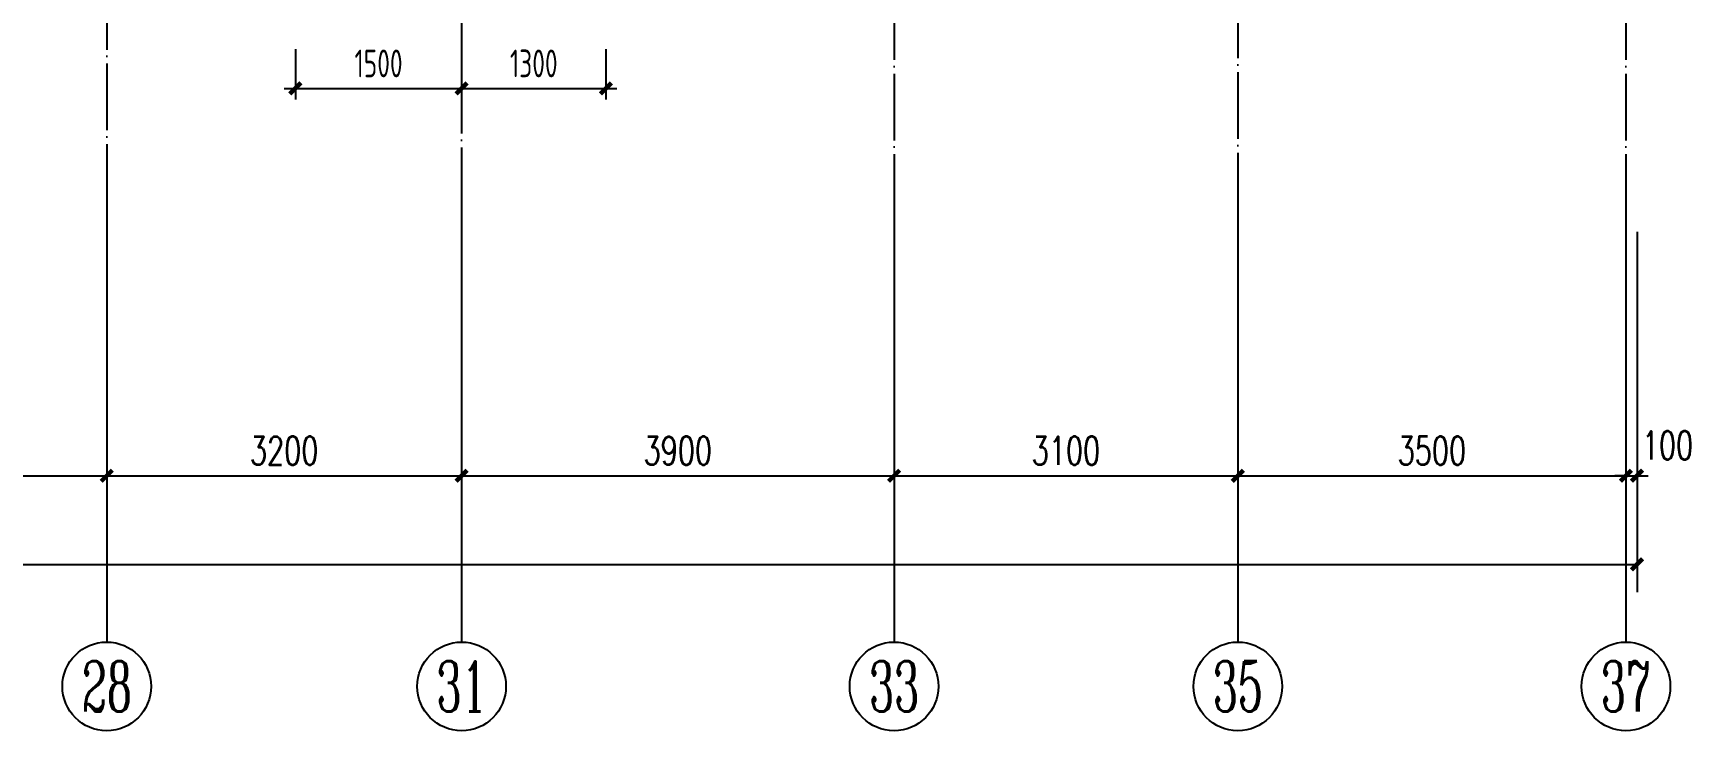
# Model space of a CAD drawing. Extents: x 393367 to 3005760, y 4998 to 826018.
# Drawn here: x 2242803 to 2257830, y 557077 to 563369 of the extents above; entities that cross this region are included whole.
import ezdxf
from ezdxf.enums import TextEntityAlignment as Align

# ---------------------------------------------------------------- set-up
doc = ezdxf.new("R2010")
doc.units = 0
doc.header["$LTSCALE"] = 1000
doc.linetypes.add('DOTE', pattern=[2.42, 2, -0.2, 0.02, -0.2])
doc.layers.get('0').update_dxf_attribs({"linetype": 'CONTINUOUS'})
doc.layers.get('Defpoints').update_dxf_attribs({"linetype": 'CONTINUOUS'})
for name, color, linetype in [('AXIS', 3, 'CONTINUOUS'), ('AXIS_TEXT', 7, 'CONTINUOUS'), ('DIM', 3, 'CONTINUOUS'), ('DOTE', 8, 'DOTE')]:
    doc.layers.add(name, color=color, linetype=linetype)
doc.styles.add('_TCH_AXIS', font='COMPLEX', dxfattribs={"bigfont": 'GBCBIG'})
doc.styles.add('_TCH_DIM_T3', font='SIMPLEX', dxfattribs={"width": 0.705882, "bigfont": 'GBCBIG'})
doc.styles.add('COMPLEX', font='COMPLEX')
doc.styles.add('TSSD_Rein', font='Tssdeng.shx', dxfattribs={"width": 0.7, "bigfont": 'hztxt.shx'})
doc.dimstyles.new('_TCH_ARCH&&100', dxfattribs={"dimtxt": 255, "dimasz": 100, "dimexe": 250, "dimexo": 300, "dimgap": 100, "dimtad": 1, "dimdec": 0, "dimzin": 0, "dimdsep": 46, "dimtxsty": '_TCH_DIM_T3', "dimblk": 'ARCHTICK', "dimcen": 0.09, "dimclrt": 7, "dimazin": 2, "dimtfac": 1, "dimtdec": 0, "dimtix": 1, "dimtmove": 2, "dimatfit": 3, "dimldrblk": 'ARCHTICK', "dimfxl": 1, "dimtolj": 1, "dimtzin": 0, "dimarcsym": 0})
doc.dimstyles.new('TSSD_100_100$0', dxfattribs={"dimtxt": 250, "dimasz": 100, "dimexe": 100, "dimexo": 250, "dimgap": 100, "dimtad": 1, "dimdec": 0, "dimzin": 0, "dimdsep": 46, "dimtxsty": 'TSSD_Rein', "dimblk": 'ARCHTICK', "dimcen": 0, "dimdle": 100, "dimclrt": 7, "dimadec": 0, "dimazin": 0, "dimtfac": 1, "dimtdec": 0, "dimtix": 1, "dimtmove": 2, "dimatfit": 3, "dimldrblk": '_tsdbk', "dimfxl": 1, "dimtolj": 1, "dimtzin": 0, "dimarcsym": 0})

# ---------------------------------------------------------------- blocks, each defined once
blk = doc.blocks.new('_ArchTick')
at = {"color": 0, "linetype": 'ByBlock', "const_width": 0.4}
blk.add_lwpolyline([(-0.5, -0.5), (0.5, 0.5)], dxfattribs=at)
blk = doc.blocks.new('*D2752')
at = {"layer": 'AXIS', "color": 0, "lineweight": -2}
for p, q in [((2257165, 561577), (2257165, 559127)), ((2257265, 561577), (2257265, 559127)), ((2257165, 559377), (2257065, 559377)), ((2257165, 559377), (2257265, 559377)), ((2257265, 559377), (2257365, 559377))]:
    blk.add_line(p, q, dxfattribs=at)
at = {"layer": 'Defpoints', "color": 0}
for p in [(2257165, 561877), (2257265, 561877), (2257265, 559377)]:
    blk.add_point(p, dxfattribs=at)
at = {"layer": 'AXIS', "color": 0, "lineweight": -2, "xscale": 100, "yscale": 100, "zscale": 100}
blk.add_blockref('_ArchTick', (2257165, 559377), dxfattribs=at)
at = {"layer": 'AXIS', "color": 0, "lineweight": -2, "xscale": 100, "yscale": 100, "zscale": 100, "rotation": 180}
blk.add_blockref('_ArchTick', (2257265, 559377), dxfattribs=at)
at = {"layer": 'AXIS', "color": 7, "insert": (2257540, 559652), "char_height": 255, "attachment_point": 5, "style": '_TCH_DIM_T3'}
blk.add_mtext('\\A1;100', dxfattribs=at)
blk = doc.blocks.new('*D2753')
at = {"layer": 'AXIS', "color": 0, "lineweight": -2}
for p, q in [((2253665, 561577), (2253665, 559127)), ((2257165, 561577), (2257165, 559127)), ((2253665, 559377), (2257165, 559377))]:
    blk.add_line(p, q, dxfattribs=at)
at = {"layer": 'Defpoints', "color": 0}
for p in [(2253665, 561877), (2257165, 561877), (2257165, 559377)]:
    blk.add_point(p, dxfattribs=at)
at = {"layer": 'AXIS', "color": 0, "lineweight": -2, "xscale": 100, "yscale": 100, "zscale": 100, "rotation": 180}
blk.add_blockref('_ArchTick', (2253665, 559377), dxfattribs=at)
at = {"layer": 'AXIS', "color": 0, "lineweight": -2, "xscale": 100, "yscale": 100, "zscale": 100}
blk.add_blockref('_ArchTick', (2257165, 559377), dxfattribs=at)
at = {"layer": 'AXIS', "color": 7, "insert": (2255415, 559604), "char_height": 255, "attachment_point": 5, "style": '_TCH_DIM_T3'}
blk.add_mtext('\\A1;3500', dxfattribs=at)
blk = doc.blocks.new('*D2754')
at = {"layer": 'AXIS', "color": 0, "lineweight": -2}
for p, q in [((2250565, 561577), (2250565, 559127)), ((2253665, 561577), (2253665, 559127)), ((2250565, 559377), (2253665, 559377))]:
    blk.add_line(p, q, dxfattribs=at)
at = {"layer": 'Defpoints', "color": 0}
for p in [(2250565, 561877), (2253665, 561877), (2253665, 559377)]:
    blk.add_point(p, dxfattribs=at)
at = {"layer": 'AXIS', "color": 0, "lineweight": -2, "xscale": 100, "yscale": 100, "zscale": 100, "rotation": 180}
blk.add_blockref('_ArchTick', (2250565, 559377), dxfattribs=at)
at = {"layer": 'AXIS', "color": 0, "lineweight": -2, "xscale": 100, "yscale": 100, "zscale": 100}
blk.add_blockref('_ArchTick', (2253665, 559377), dxfattribs=at)
at = {"layer": 'AXIS', "color": 7, "insert": (2252115, 559604), "char_height": 255, "attachment_point": 5, "style": '_TCH_DIM_T3'}
blk.add_mtext('\\A1;3100', dxfattribs=at)
blk = doc.blocks.new('*D2755')
at = {"layer": 'AXIS', "color": 0, "lineweight": -2}
for p, q in [((2246665, 561577), (2246665, 559127)), ((2250565, 561577), (2250565, 559127)), ((2246665, 559377), (2250565, 559377))]:
    blk.add_line(p, q, dxfattribs=at)
at = {"layer": 'Defpoints', "color": 0}
for p in [(2246665, 561877), (2250565, 561877), (2250565, 559377)]:
    blk.add_point(p, dxfattribs=at)
at = {"layer": 'AXIS', "color": 0, "lineweight": -2, "xscale": 100, "yscale": 100, "zscale": 100, "rotation": 180}
blk.add_blockref('_ArchTick', (2246665, 559377), dxfattribs=at)
at = {"layer": 'AXIS', "color": 0, "lineweight": -2, "xscale": 100, "yscale": 100, "zscale": 100}
blk.add_blockref('_ArchTick', (2250565, 559377), dxfattribs=at)
at = {"layer": 'AXIS', "color": 7, "insert": (2248615, 559604), "char_height": 255, "attachment_point": 5, "style": '_TCH_DIM_T3'}
blk.add_mtext('\\A1;3900', dxfattribs=at)
blk = doc.blocks.new('*D2756')
at = {"layer": 'AXIS', "color": 0, "lineweight": -2}
for p, q in [((2243465, 561577), (2243465, 559127)), ((2246665, 561577), (2246665, 559127)), ((2243465, 559377), (2246665, 559377))]:
    blk.add_line(p, q, dxfattribs=at)
at = {"layer": 'Defpoints', "color": 0}
for p in [(2243465, 561877), (2246665, 561877), (2246665, 559377)]:
    blk.add_point(p, dxfattribs=at)
at = {"layer": 'AXIS', "color": 0, "lineweight": -2, "xscale": 100, "yscale": 100, "zscale": 100, "rotation": 180}
blk.add_blockref('_ArchTick', (2243465, 559377), dxfattribs=at)
at = {"layer": 'AXIS', "color": 0, "lineweight": -2, "xscale": 100, "yscale": 100, "zscale": 100}
blk.add_blockref('_ArchTick', (2246665, 559377), dxfattribs=at)
at = {"layer": 'AXIS', "color": 7, "insert": (2245065, 559604), "char_height": 255, "attachment_point": 5, "style": '_TCH_DIM_T3'}
blk.add_mtext('\\A1;3200', dxfattribs=at)
blk = doc.blocks.new('*D2757')
at = {"layer": 'AXIS', "color": 0, "lineweight": -2}
for p, q in [((2240265, 561577), (2240265, 559127)), ((2243465, 561577), (2243465, 559127)), ((2240265, 559377), (2243465, 559377))]:
    blk.add_line(p, q, dxfattribs=at)
at = {"layer": 'Defpoints', "color": 0}
for p in [(2240265, 561877), (2243465, 561877), (2243465, 559377)]:
    blk.add_point(p, dxfattribs=at)
at = {"layer": 'AXIS', "color": 0, "lineweight": -2, "xscale": 100, "yscale": 100, "zscale": 100, "rotation": 180}
blk.add_blockref('_ArchTick', (2240265, 559377), dxfattribs=at)
at = {"layer": 'AXIS', "color": 0, "lineweight": -2, "xscale": 100, "yscale": 100, "zscale": 100}
blk.add_blockref('_ArchTick', (2243465, 559377), dxfattribs=at)
at = {"layer": 'AXIS', "color": 7, "insert": (2241865, 559604), "char_height": 255, "attachment_point": 5, "style": '_TCH_DIM_T3'}
blk.add_mtext('\\A1;3200', dxfattribs=at)
blk = doc.blocks.new('*D2806')
at = {"layer": 'AXIS', "color": 0, "lineweight": -2}
for p, q in [((2202265, 561577), (2202265, 558327)), ((2257265, 561577), (2257265, 558327)), ((2202265, 558577), (2257265, 558577))]:
    blk.add_line(p, q, dxfattribs=at)
at = {"layer": 'Defpoints', "color": 0}
for p in [(2202265, 561877), (2257265, 561877), (2257265, 558577)]:
    blk.add_point(p, dxfattribs=at)
at = {"layer": 'AXIS', "color": 0, "lineweight": -2, "xscale": 100, "yscale": 100, "zscale": 100, "rotation": 180}
blk.add_blockref('_ArchTick', (2202265, 558577), dxfattribs=at)
at = {"layer": 'AXIS', "color": 0, "lineweight": -2, "xscale": 100, "yscale": 100, "zscale": 100}
blk.add_blockref('_ArchTick', (2257265, 558577), dxfattribs=at)
at = {"layer": 'AXIS', "color": 7, "insert": (2229765, 558804), "char_height": 255, "attachment_point": 5, "style": '_TCH_DIM_T3'}
blk.add_mtext('\\A1;55000', dxfattribs=at)
blk = doc.blocks.new('_axiso')
blk.add_circle((0, 0), 0.5)
at = {"layer": 'AXIS_TEXT', "style": 'COMPLEX', "width": 1.041667}
blk.add_attdef('A', text='', height=0.56, dxfattribs=at).set_placement((-0.25, -0.28), (0.25, -0.28), align=Align.FIT)
blk = doc.blocks.new('*D3109')
at = {"layer": 'Defpoints', "color": 0}
for p in [(2245166, 563477), (2246665, 563477), (2246665, 562872)]:
    blk.add_point(p, dxfattribs=at)
at = {"layer": 'DIM', "color": 0, "lineweight": -2}
for p, q in [((2245166, 563227), (2245166, 562772)), ((2246665, 563227), (2246665, 562772)), ((2245066, 562872), (2246765, 562872))]:
    blk.add_line(p, q, dxfattribs=at)
at = {"layer": 'DIM', "color": 0, "lineweight": -2, "xscale": 100, "yscale": 100, "zscale": 100, "rotation": 180}
blk.add_blockref('_ArchTick', (2245166, 562872), dxfattribs=at)
at = {"layer": 'DIM', "color": 0, "lineweight": -2, "xscale": 100, "yscale": 100, "zscale": 100}
blk.add_blockref('_ArchTick', (2246665, 562872), dxfattribs=at)
at = {"layer": 'DIM', "color": 7, "insert": (2245916, 563097), "char_height": 250, "attachment_point": 5, "style": 'TSSD_Rein'}
blk.add_mtext('\\A1;1500', dxfattribs=at)
blk = doc.blocks.new('_tsdbk')
blk.add_line((-1, 0), (0, 0))
at = {"const_width": 0.5}
blk.add_lwpolyline([(-0.7, -0.7), (0.7, 0.7)], dxfattribs=at)
blk = doc.blocks.new('*D3110')
at = {"layer": 'Defpoints', "color": 0}
for p in [(2246665, 563477), (2247966, 563477), (2247966, 562872)]:
    blk.add_point(p, dxfattribs=at)
at = {"layer": 'DIM', "color": 0, "lineweight": -2}
for p, q in [((2246665, 563227), (2246665, 562772)), ((2247966, 563227), (2247966, 562772)), ((2246565, 562872), (2248066, 562872))]:
    blk.add_line(p, q, dxfattribs=at)
at = {"layer": 'DIM', "color": 0, "lineweight": -2, "xscale": 100, "yscale": 100, "zscale": 100, "rotation": 180}
blk.add_blockref('_ArchTick', (2246665, 562872), dxfattribs=at)
at = {"layer": 'DIM', "color": 0, "lineweight": -2, "xscale": 100, "yscale": 100, "zscale": 100}
blk.add_blockref('_ArchTick', (2247966, 562872), dxfattribs=at)
at = {"layer": 'DIM', "color": 7, "insert": (2247316, 563097), "char_height": 250, "attachment_point": 5, "style": 'TSSD_Rein'}
blk.add_mtext('\\A1;1300', dxfattribs=at)

msp = doc.modelspace()

# ---------------------------------------------------------------- linework, layer by layer
at = {"layer": 'AXIS'}
for p, q in [((2243465.2138, 561876.98994), (2243465.2138, 557876.98994)), ((2246665.2138, 561876.98994), (2246665.2138, 557876.98994)), ((2250565.2138, 561876.98994), (2250565.2138, 557876.98994)), ((2253665.2138, 561876.98994), (2253665.2138, 557876.98994)), ((2257165.2138, 561876.98994), (2257165.2138, 557876.98994))]:
    msp.add_line(p, q, dxfattribs=at)
at = {"layer": 'DOTE', "linetype": 'DOTE', "ltscale": 0.3}
for p, q in [((2250565.2138, 580426.98994), (2250565.2138, 561876.98994)), ((2257165.2138, 580426.98994), (2257165.2138, 561876.98994)), ((2246665.2138, 571776.98994), (2246665.2138, 561876.98994)), ((2253665.2138, 570276.98994), (2253665.2138, 561876.98994)), ((2243465.2138, 568176.98994), (2243465.2138, 561876.98994))]:
    msp.add_line(p, q, dxfattribs=at)

# ---------------------------------------------------------------- block references
at = {"layer": 'AXIS'}
ref = msp.add_blockref('_axiso', (2243465.2138, 557476.98994), dxfattribs=dict(at, xscale=800, yscale=800, zscale=800))
ref.add_attrib('A', '28', dxfattribs={"layer": 'AXIS_TEXT', "height": 452.54834, "style": '_TCH_AXIS', "width": 0.617647}).set_placement((2243238.93963, 557250.71577), (2243691.48797, 557250.71577), align=Align.FIT)
ref = msp.add_blockref('_axiso', (2246665.2138, 557476.98994), dxfattribs=dict(at, xscale=800, yscale=800, zscale=800))
ref.add_attrib('A', '31', dxfattribs={"layer": 'AXIS_TEXT', "height": 452.54834, "style": '_TCH_AXIS', "width": 0.75}).set_placement((2246438.93963, 557250.71577), (2246891.48797, 557250.71577), align=Align.FIT)
ref = msp.add_blockref('_axiso', (2250565.2138, 557476.98994), dxfattribs=dict(at, xscale=800, yscale=800, zscale=800))
ref.add_attrib('A', '33', dxfattribs={"layer": 'AXIS_TEXT', "height": 452.54834, "style": '_TCH_AXIS', "width": 0.636364}).set_placement((2250338.93963, 557250.71577), (2250791.48797, 557250.71577), align=Align.FIT)
ref = msp.add_blockref('_axiso', (2253665.2138, 557476.98994), dxfattribs=dict(at, xscale=800, yscale=800, zscale=800))
ref.add_attrib('A', '35', dxfattribs={"layer": 'AXIS_TEXT', "height": 452.54834, "style": '_TCH_AXIS', "width": 0.636364}).set_placement((2253438.93963, 557250.71577), (2253891.48797, 557250.71577), align=Align.FIT)
ref = msp.add_blockref('_axiso', (2257165.2138, 557476.98994), dxfattribs=dict(at, xscale=800, yscale=800, zscale=800))
ref.add_attrib('A', '37', dxfattribs={"layer": 'AXIS_TEXT', "height": 452.54834, "style": '_TCH_AXIS', "width": 0.636364}).set_placement((2256938.93963, 557250.71577), (2257391.48797, 557250.71577), align=Align.FIT)

# ---------------------------------------------------------------- dimensions: what is measured, and where the dimension line sits
for p1, p2, distance, picture, middle in [((2202265.2138, 561876.98994), (2257265.2138, 561876.98994), -3300, '*D2806', (2229765.2138, 558804.48994)), ((2240265.2138, 561876.98994), (2243465.2138, 561876.98994), -2500, '*D2757', (2241865.2138, 559604.48994)), ((2243465.2138, 561876.98994), (2246665.2138, 561876.98994), -2500, '*D2756', (2245065.2138, 559604.48994)), ((2246665.2138, 561876.98994), (2250565.2138, 561876.98994), -2500, '*D2755', (2248615.2138, 559604.48994)), ((2250565.2138, 561876.98994), (2253665.2138, 561876.98994), -2500, '*D2754', (2252115.2138, 559604.48994)), ((2253665.2138, 561876.98994), (2257165.2138, 561876.98994), -2500, '*D2753', (2255415.2138, 559604.48994))]:
    dim = msp.add_aligned_dim(p1=p1, p2=p2, distance=distance, dimstyle='_TCH_ARCH&&100', dxfattribs=at)
    dim.commit()
    dim.dimension.update_dxf_attribs({"geometry": picture, "text_midpoint": middle})
dim = msp.add_linear_dim(base=(2257265.2138, 559376.98994), p1=(2257165.2138, 561876.98994), p2=(2257265.2138, 561876.98994), angle=0, dimstyle='_TCH_ARCH&&100', dxfattribs=at)
dim.commit()
dim.dimension.update_dxf_attribs({"geometry": '*D2752', "text_midpoint": (2257540.2138, 559651.98994), "dimtype": 161})
at = {"layer": 'DIM'}
for base, p1, p2, picture, middle in [((2246665.40355, 562872.01115), (2245165.60185, 563476.9906), (2246665.40355, 563476.9906), '*D3109', (2245915.5027, 563097.01115)), ((2247965.59848, 562872.01115), (2246665.40355, 563476.9906), (2247965.59848, 563476.9906), '*D3110', (2247315.50101, 563097.01115))]:
    dim = msp.add_linear_dim(base=base, p1=p1, p2=p2, dimstyle='TSSD_100_100$0', dxfattribs=at)
    dim.commit()
    dim.dimension.update_dxf_attribs({"geometry": picture, "text_midpoint": middle})

doc.saveas('drawing.dxf')
